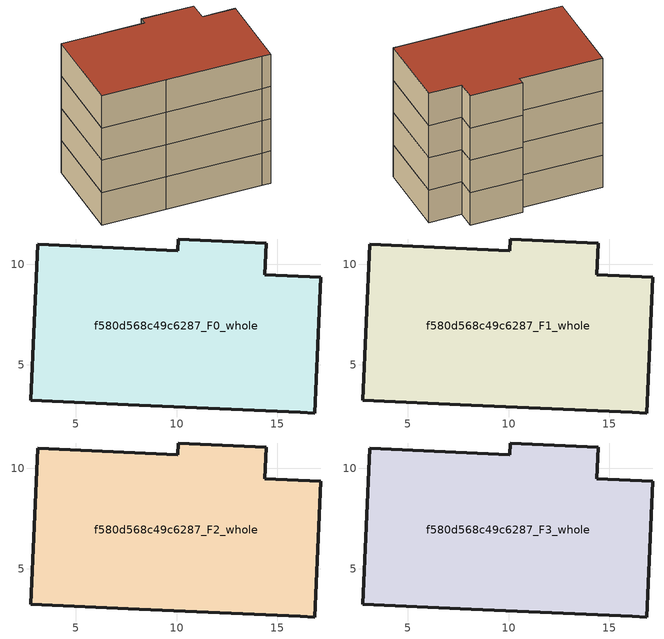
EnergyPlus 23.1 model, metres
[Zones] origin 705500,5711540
f580d568c49c6287_F0_whole
 floor ground (EU_floor_Construction): 17.17,9.35 16.86,2.61 16.15,2.64 8.14,3 2.76,3.25 3.12,10.98 10.06,10.66 10.09,11.25 14.47,11.05 14.39,9.47 z0
 wall outside (EU_wall_Construction): 3.12,10.98 2.76,3.25 8.14,3 16.15,2.64 16.86,2.61 17.17,9.35 14.39,9.47 14.47,11.05 10.09,11.25 10.06,10.66 3.12,10.98 z0:3
f580d568c49c6287_F1_whole
 floor to f580d568c49c6287_F0_whole (EU_floor_Construction): 17.17,9.35 16.86,2.61 16.15,2.64 8.14,3 2.76,3.25 3.12,10.98 10.06,10.66 10.09,11.25 14.47,11.05 14.39,9.47 z3
 wall outside (EU_wall_Construction): 3.12,10.98 2.76,3.25 8.14,3 16.15,2.64 16.86,2.61 17.17,9.35 14.39,9.47 14.47,11.05 10.09,11.25 10.06,10.66 3.12,10.98 z3:6
f580d568c49c6287_F2_whole
 floor to f580d568c49c6287_F1_whole (EU_floor_Construction): 17.17,9.35 16.86,2.61 16.15,2.64 8.14,3 2.76,3.25 3.12,10.98 10.06,10.66 10.09,11.25 14.47,11.05 14.39,9.47 z6
 wall outside (EU_wall_Construction): 3.12,10.98 2.76,3.25 8.14,3 16.15,2.64 16.86,2.61 17.17,9.35 14.39,9.47 14.47,11.05 10.09,11.25 10.06,10.66 3.12,10.98 z6:9
f580d568c49c6287_F3_whole
 floor to f580d568c49c6287_F2_whole (EU_floor_Construction): 17.17,9.35 16.86,2.61 16.15,2.64 8.14,3 2.76,3.25 3.12,10.98 10.06,10.66 10.09,11.25 14.47,11.05 14.39,9.47 z9
 wall outside (EU_wall_Construction): 3.12,10.98 2.76,3.25 8.14,3 16.15,2.64 16.86,2.61 17.17,9.35 14.39,9.47 14.47,11.05 10.09,11.25 10.06,10.66 3.12,10.98 z9:12
 roof outside (EU_roof_Construction): 16.86,2.61 17.17,9.35 14.39,9.47 14.47,11.05 10.09,11.25 10.06,10.66 3.12,10.98 2.76,3.25 8.14,3 16.15,2.64 z12
[Building]
EU S2 Campaign: North Axis=0; Terrain=City; Solar Distribution=FullExterior
[Site:Location]
London: Latitude=51.5; Longitude=-0.5; Time Zone=0; Elevation=25
[SizingPeriod:WeatherFileDays]
AnnualSizingPeriod: Begin Month=1; Begin Day of Month=1; End Month=12; End Day of Month=31; Day of Week for Start Day=Monday; Use Weather File Daylight Saving Period=No; Use Weather File Rain and Snow Indicators=No
[MATERIAL]
EU_InternalMass_Material: Roughness=MediumRough; Thickness=0.1; Conductivity=1; Density=1800; Specific Heat=900; Thermal Absorptance=0.9; Solar Absorptance=0.7; Visible Absorptance=0.7
[MATERIAL:NOMASS] Roughness=MediumRough; Thermal Absorptance=0.9; Solar Absorptance=0.7; Visible Absorptance=0.7
Name | Thermal Resistance
EU_wall_NoMass | 1.04674
EU_roof_NoMass | 4.32442
EU_floor_NoMass | 2.04616
[CONSTRUCTION]
EU_wall_Construction: EU_wall_NoMass
EU_roof_Construction: EU_roof_NoMass
EU_floor_Construction: EU_floor_NoMass
EU_InternalMass_Construction: EU_InternalMass_Material
[ZONE] Type=1; Multiplier=1; Ceiling Height=autocalculate; Volume=327.284; Floor Area=autocalculate; Part of Total Floor Area=Yes
f580d568c49c6287_F0_whole; f580d568c49c6287_F1_whole; f580d568c49c6287_F2_whole; f580d568c49c6287_F3_whole
[INTERNALMASS] Construction=EU_InternalMass_Construction; Surface Area=109.095
Name | Zone or ZoneList
f580d568c49c6287_F0_whole_EU_InternalMass | f580d568c49c6287_F0_whole
f580d568c49c6287_F1_whole_EU_InternalMass | f580d568c49c6287_F1_whole
f580d568c49c6287_F2_whole_EU_InternalMass | f580d568c49c6287_F2_whole
f580d568c49c6287_F3_whole_EU_InternalMass | f580d568c49c6287_F3_whole
[OTHEREQUIPMENT] Fuel Type=Electricity; Design Level Calculation Method=Watts/Area; Power per Zone Floor Area=1; Fraction Latent=0; Fraction Radiant=0; Fraction Lost=0; Carbon Dioxide Generation Rate=0; EndUse Subcategory=EU_Step8_InternalGains
Name | Zone or ZoneList or Space or SpaceList | Schedule
EU_Step8_InternalGain_f580d568c49c6287_F0_whole_f000 | f580d568c49c6287_F0_whole | EU_Step8_GainSchedule_f580d568c49c6287_F0_whole_f000
EU_Step8_InternalGain_f580d568c49c6287_F1_whole_f000 | f580d568c49c6287_F1_whole | EU_Step8_GainSchedule_f580d568c49c6287_F1_whole_f000
EU_Step8_InternalGain_f580d568c49c6287_F2_whole_f000 | f580d568c49c6287_F2_whole | EU_Step8_GainSchedule_f580d568c49c6287_F2_whole_f000
EU_Step8_InternalGain_f580d568c49c6287_F3_whole_f000 | f580d568c49c6287_F3_whole | EU_Step8_GainSchedule_f580d568c49c6287_F3_whole_f000
[ZONEVENTILATION:DESIGNFLOWRATE] Schedule=EU_AlwaysOn; Design Flow Rate Calculation Method=AirChanges/Hour; Air Changes per Hour=0.488719; Ventilation Type=Natural; Fan Pressure Rise=0; Fan Total Efficiency=1; Constant Term Coefficient=1; Temperature Term Coefficient=0; Velocity Term Coefficient=0; Velocity Squared Term Coefficient=0; Minimum Indoor Temperature=-100; Maximum Indoor Temperature=100; Delta Temperature=-100; Minimum Outdoor Temperature=-100; Maximum Outdoor Temperature=100; Maximum Wind Speed=40
Name | Zone or ZoneList or Space or SpaceList
EU_ConstantAir_f580d568c49c6287_F0_whole | f580d568c49c6287_F0_whole
EU_ConstantAir_f580d568c49c6287_F1_whole | f580d568c49c6287_F1_whole
EU_ConstantAir_f580d568c49c6287_F2_whole | f580d568c49c6287_F2_whole
EU_ConstantAir_f580d568c49c6287_F3_whole | f580d568c49c6287_F3_whole
[HVACTEMPLATE:THERMOSTAT] Constant Heating Setpoint=20; Constant Cooling Setpoint=50
EU_HeatOnly_f580d568c49c6287_F0_whole; EU_HeatOnly_f580d568c49c6287_F1_whole; EU_HeatOnly_f580d568c49c6287_F2_whole; EU_HeatOnly_f580d568c49c6287_F3_whole
[HVACTEMPLATE:ZONE:IDEALLOADSAIRSYSTEM] System Availability Schedule=EU_AlwaysOn; Maximum Heating Supply Air Temperature=50; Minimum Cooling Supply Air Temperature=13; Maximum Heating Supply Air Humidity Ratio=0.0156; Minimum Cooling Supply Air Humidity Ratio=0.0077; Heating Limit=NoLimit; Cooling Limit=NoLimit; Heating Availability Schedule=EU_AlwaysOn; Cooling Availability Schedule=EU_CoolingOff; Dehumidification Control Type=ConstantSensibleHeatRatio; Cooling Sensible Heat Ratio=0.7; Dehumidification Setpoint=60; Humidification Control Type=None; Humidification Setpoint=30; Outdoor Air Method=None; Outdoor Air Flow Rate per Person=0.00944; Outdoor Air Flow Rate per Zone Floor Area=0; Outdoor Air Flow Rate per Zone=0; Demand Controlled Ventilation Type=None; Outdoor Air Economizer Type=NoEconomizer; Heat Recovery Type=None; Sensible Heat Recovery Effectiveness=0.7; Latent Heat Recovery Effectiveness=0.65
Name | Template Thermostat
f580d568c49c6287_F0_whole | EU_HeatOnly_f580d568c49c6287_F0_whole
f580d568c49c6287_F1_whole | EU_HeatOnly_f580d568c49c6287_F1_whole
f580d568c49c6287_F2_whole | EU_HeatOnly_f580d568c49c6287_F2_whole
f580d568c49c6287_F3_whole | EU_HeatOnly_f580d568c49c6287_F3_whole
[SIZING:ZONE] Zone Cooling Design Supply Air Temperature Input Method=SupplyAirTemperature; Zone Cooling Design Supply Air Temperature=13; Zone Heating Design Supply Air Temperature Input Method=SupplyAirTemperature; Zone Heating Design Supply Air Temperature=50; Zone Cooling Design Supply Air Humidity Ratio=0.008; Zone Heating Design Supply Air Humidity Ratio=0.008; Cooling Design Air Flow Method=DesignDay; Cooling Design Air Flow Rate=0; Cooling Minimum Air Flow per Zone Floor Area=0.000762; Cooling Minimum Air Flow=0; Cooling Minimum Air Flow Fraction=0.2; Heating Design Air Flow Method=DesignDay; Heating Design Air Flow Rate=0; Heating Maximum Air Flow per Zone Floor Area=0.002032; Heating Maximum Air Flow=0.141576; Heating Maximum Air Flow Fraction=0.3; Account for Dedicated Outdoor Air System=No; Dedicated Outdoor Air System Control Strategy=NeutralSupplyAir; Dedicated Outdoor Air Low Setpoint Temperature for Design=autosize; Dedicated Outdoor Air High Setpoint Temperature for Design=autosize; Zone Load Sizing Method=Sensible Load Only No Latent Load; Zone Latent Cooling Design Supply Air Humidity Ratio Input Method=HumidityRatioDifference; Zone Cooling Design Supply Air Humidity Ratio Difference=0.005; Zone Latent Heating Design Supply Air Humidity Ratio Input Method=HumidityRatioDifference; Zone Humidification Design Supply Air Humidity Ratio Difference=0.005
f580d568c49c6287_F0_whole; f580d568c49c6287_F1_whole; f580d568c49c6287_F2_whole; f580d568c49c6287_F3_whole
[SCHEDULE:CONSTANT]
Name | Hourly Value
EU_AlwaysOn | 1
EU_CoolingOff | 0
[SCHEDULE:FILE] Column Number=1; Rows to Skip at Top=0; Number of Hours of Data=8760; Column Separator=Comma; Interpolate to Timestep=No; Minutes per Item=60; Adjust Schedule for Daylight Savings=Yes
Name | File
EU_Step8_GainSchedule_f580d568c49c6287_F0_whole_f000 | C:\Users\o_iseri\Desktop\OpenUBEM\openubem\outputs\eu_evidence\EU-11\GB-LDN-STDUNSTANS\idfs\f580d568c49c6287\f580d568c49c6287_F0_whole_f000_gain.csv
EU_Step8_GainSchedule_f580d568c49c6287_F1_whole_f000 | C:\Users\o_iseri\Desktop\OpenUBEM\openubem\outputs\eu_evidence\EU-11\GB-LDN-STDUNSTANS\idfs\f580d568c49c6287\f580d568c49c6287_F1_whole_f000_gain.csv
EU_Step8_GainSchedule_f580d568c49c6287_F2_whole_f000 | C:\Users\o_iseri\Desktop\OpenUBEM\openubem\outputs\eu_evidence\EU-11\GB-LDN-STDUNSTANS\idfs\f580d568c49c6287\f580d568c49c6287_F2_whole_f000_gain.csv
EU_Step8_GainSchedule_f580d568c49c6287_F3_whole_f000 | C:\Users\o_iseri\Desktop\OpenUBEM\openubem\outputs\eu_evidence\EU-11\GB-LDN-STDUNSTANS\idfs\f580d568c49c6287\f580d568c49c6287_F3_whole_f000_gain.csv
